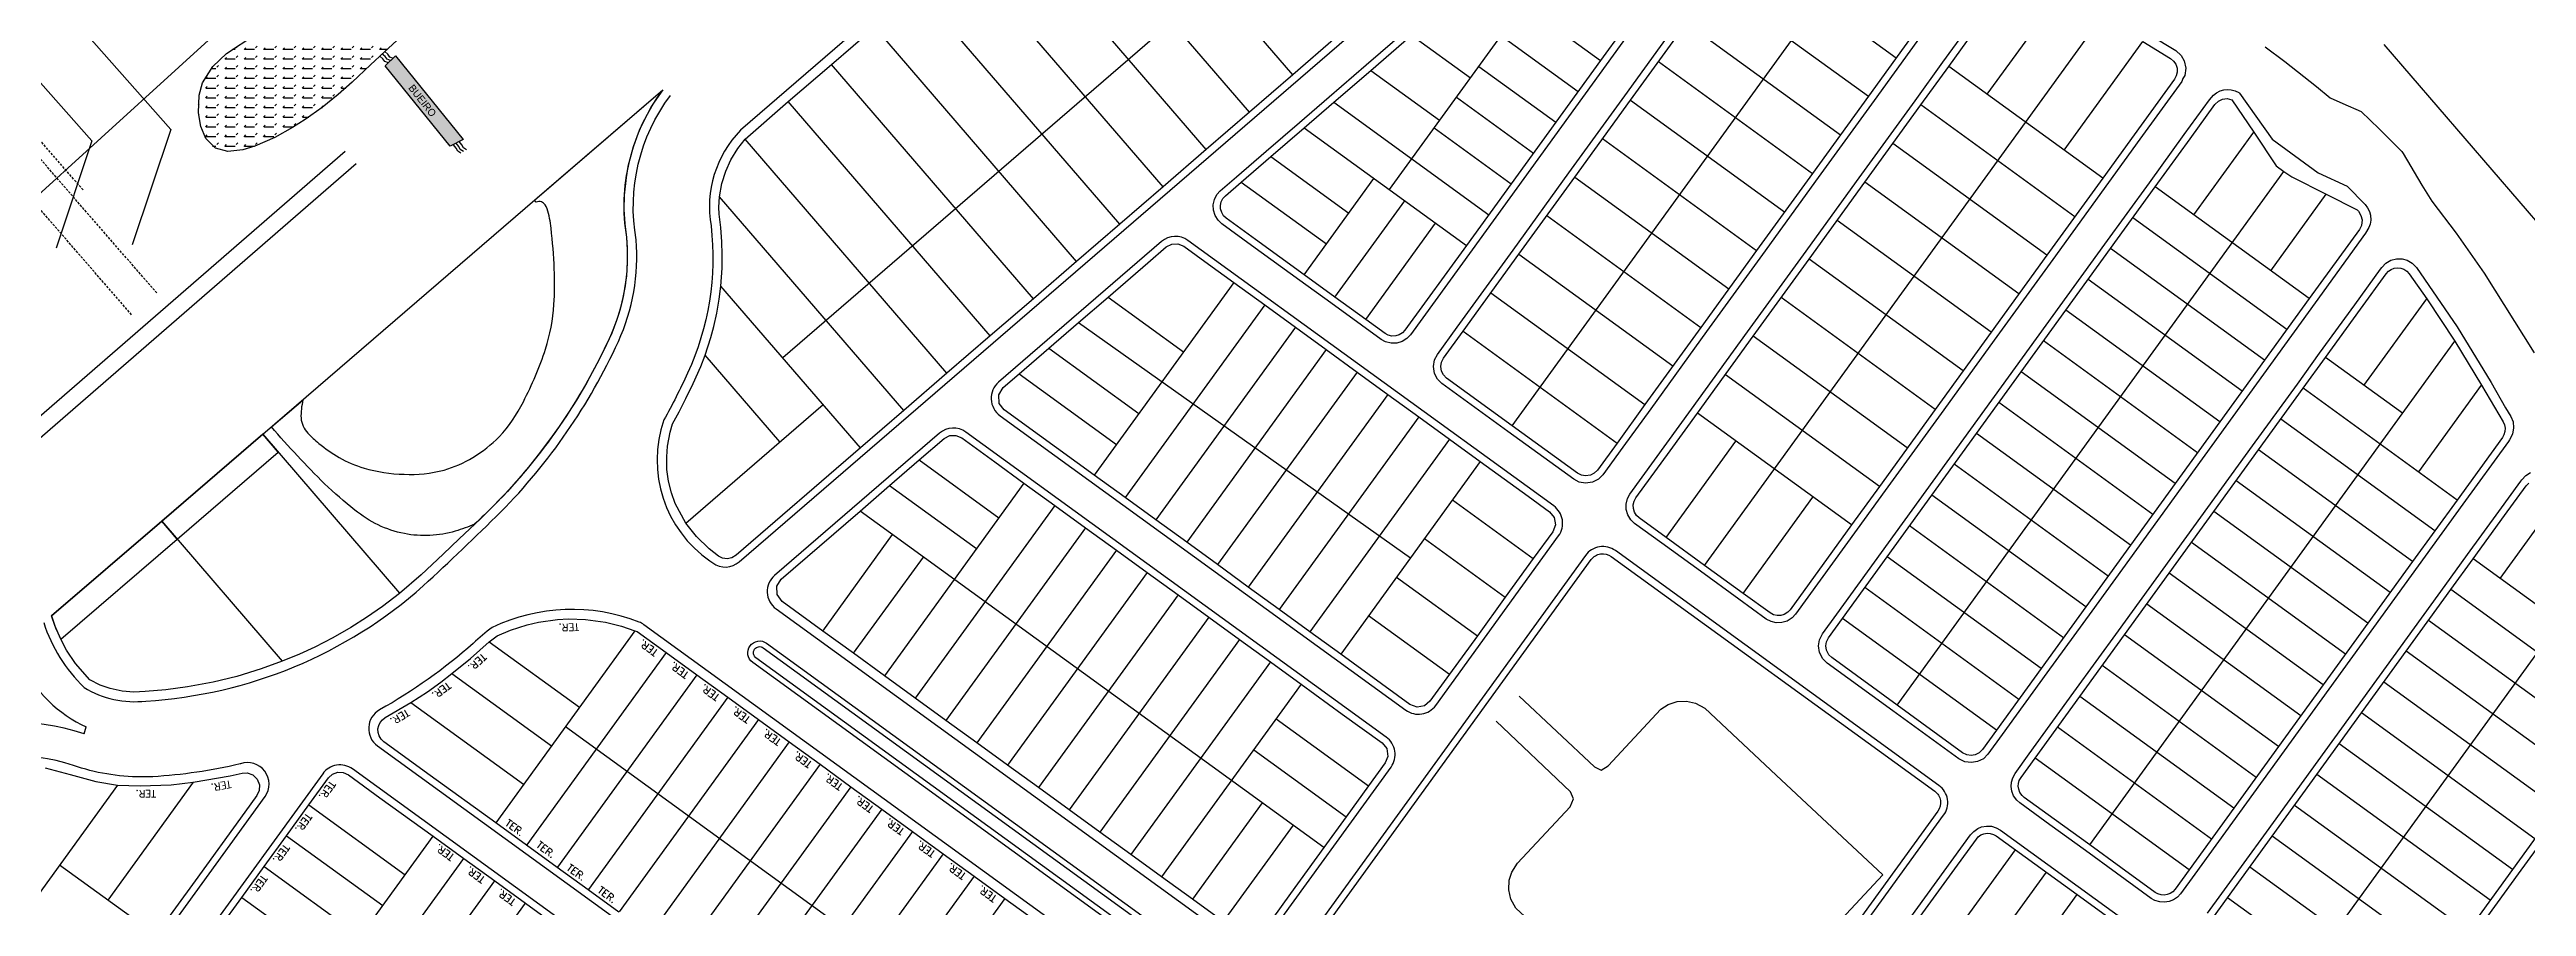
# Model space of a CAD drawing. Extents: x 714896 to 749292, y 8417558 to 8447149.
# Drawn here: x 742855 to 743376, y 8429331 to 8429511 of the extents above; entities that cross this region are included whole.
import ezdxf

# ---------------------------------------------------------------- set-up
doc = ezdxf.new("R2010")
doc.units = 0
doc.header["$MEASUREMENT"] = 0
doc.linetypes.add('DASHED', pattern=[0.75, 0.5, -0.25])
for name, color, linetype in [('LOTE', 7, 'CONTINUOUS'), ('MEIO_FIO', 24, 'CONTINUOUS'), ('QUADRA', 6, 'CONTINUOUS'), ('REFERENCIA', 7, 'CONTINUOUS'), ('TEXTO', 7, 'CONTINUOUS')]:
    doc.layers.add(name, color=color, linetype=linetype)
doc.styles.add('ROMANS', font='ROMANS.SHX', dxfattribs={"height": 1.5})

msp = doc.modelspace()

# ---------------------------------------------------------------- hatches: boundary and pattern name
at = {"layer": 'REFERENCIA'}
h = msp.add_hatch(dxfattribs=at)
h.set_pattern_fill('FLEX', color=120, scale=0.320111, style=0)
h.set_pattern_definition([(0, (267299.6797, 3032764.1924), (0, 2.03270599686), [2.0327059969, -2.0327059969]), (45, (267301.7124, 3032764.1924), (1e-16, 2.03270687486), [0.5081764992, -1.8583286323, 0.5081764992, -2.87468163076])])
edge = h.paths.add_edge_path()
edge.add_spline(control_points=[(742947.36, 8429553.66), (742943.17, 8429551.94), (742930.66, 8429546.82), (742916.49, 8429530.58), (742901.56, 8429515.19), (742884.27, 8429506.91), (742887.36, 8429486.18), (742911, 8429495.69), (742924.2, 8429510.69), (742944.41, 8429526.53), (742954.13, 8429538.17), (742960.96, 8429552.54), (742952.66, 8429553.22), (742947.36, 8429553.66)], knot_values=[0, 0, 0, 0, 21.065618, 62.808636, 97.665156, 123.870303, 143.746965, 166.475039, 213.391005, 248.864418, 280.887446, 291.313476, 309.789896, 309.789896, 309.789896, 309.789896], degree=3, periodic=0)
h.paths.add_polyline_path([(742920.22, 8429515.29), (742931.27, 8429524.93), (742929.69, 8429526.74), (742918.64, 8429517.1)], flags=24)
h = msp.add_hatch(dxfattribs=at)
h.set_pattern_fill('FLEX', color=24, scale=0.03, angle=-40.4462, style=0)
h.set_pattern_definition([(319.5538032801, (-5284521.3348, 2498589.5248), (0.12358377121, 0.1449734509955), [0.1905, -0.1905]), (4.5538032801, (-5284521.18983, 2498589.40121), (0.1235838245906, 0.1449735136153), [0.047625, -0.1741578, 0.047625, -0.2694078])])
h.paths.add_polyline_path([(742939.15, 8429490.84), (742941.86, 8429492.26), (742927.65, 8429509.85), (742925.51, 8429507.72)])
h.paths.add_polyline_path([(742929.72, 8429503.11), (742935.27, 8429496.06), (742937.09, 8429497.49), (742931.53, 8429504.54)], flags=24)

# ---------------------------------------------------------------- linework, layer by layer
at = {"layer": 'LOTE', "color": 253, "linetype": 'DASHED'}
for points in [[(742861.96, 8429481.67), (742522.05, 8429872.73)], [(742872.18, 8429455.44), (742514.88, 8429866.49)], [(742877.46, 8429460.02), (742520.17, 8429871.09)]]:
    msp.add_lwpolyline(points, dxfattribs=at)
at = {"layer": 'LOTE', "color": 7, "linetype": 'CONTINUOUS'}
for points, elevation in [([(743161.31, 8429577.68), (743009.08, 8429446.41)], 0.13), ([(743116.28, 8429505.84), (743073.83, 8429555.07)], 544.26), ([(743107.19, 8429498.01), (743064.74, 8429547.23)], 1088.39), ([(743098.11, 8429490.17), (743055.66, 8429539.39)], 544.26), ([(743089.02, 8429482.33), (743046.57, 8429531.56)], 544.26), ([(743079.93, 8429474.5), (743037.48, 8429523.72)], 544.26), ([(743136.6, 8429481.73), (743169.47, 8429527.06)], 2.11), ([(743204.91, 8429524.83), (743237.29, 8429501.34)], 1.05), ([(743262.29, 8429501.75), (743277.67, 8429522.95)], 2.11), ([(743149.81, 8429521.55), (743176.27, 8429502.37)], 1.05), ([(743164.78, 8429520.58), (743180.97, 8429508.84)], 1.05), ([(743202.87, 8429402.78), (743286.4, 8429517.95)], 1.05), ([(743070.84, 8429466.66), (743028.39, 8429515.88)], 544.26), ([(743141.25, 8429514.17), (743153.62, 8429505.2)], 1.05), ([(743199.04, 8429516.73), (743231.42, 8429493.25)], 1.05), ([(743278.48, 8429490), (743295.02, 8429512.82)], 2.11), ([(743061.75, 8429458.82), (743019.31, 8429508.05)], 544.26), ([(743155.38, 8429507.63), (743171.57, 8429495.89)], 1.05), ([(743193.17, 8429508.64), (743225.55, 8429485.15)], 1.05), ([(743286.58, 8429484.13), (743254.2, 8429507.62)], 1.05), ([(743132.69, 8429506.79), (743147.16, 8429496.3)], 1.05), ([(743052.67, 8429450.99), (743010.22, 8429500.21)], 544.26), ([(743124.91, 8429500.08), (743157.48, 8429476.46)], 1.05), ([(743150.69, 8429501.15), (743166.88, 8429489.41)], 1.05), ([(743187.3, 8429500.54), (743219.68, 8429477.06)], 1.05), ([(743280.71, 8429476.04), (743248.32, 8429499.52)], 1.05), ([(743043.58, 8429443.15), (743001.17, 8429492.33)], 0.13), ([(743118.69, 8429494.71), (743152.79, 8429469.98)], 1.05), ([(743145.99, 8429494.68), (743162.18, 8429482.94)], 1.05), ([(743181.43, 8429492.45), (743213.81, 8429468.96)], 1.05), ([(743274.83, 8429467.94), (743242.45, 8429491.43)], 1.05), ([(743305.7, 8429476.44), (743318.3, 8429493.81)], 2.11), ([(743111.68, 8429488.68), (743128.07, 8429476.79)], 1.05), ([(743175.56, 8429484.35), (743207.94, 8429460.87)], 1.05), ([(743268.96, 8429459.85), (743236.58, 8429483.33)], 1.05), ([(743243.35, 8429373.43), (743324.67, 8429485.56)], 1.05), ([(743329.99, 8429458.83), (743297.61, 8429482.31)], 1.05), ([(743034.49, 8429435.31), (742995.76, 8429480.23)], 0.13), ([(743169.69, 8429476.26), (743202.07, 8429452.77)], 1.05), ([(743325.29, 8429452.35), (743292.91, 8429475.83)], 1.05), ([(743321.89, 8429464.7), (743333.53, 8429480.74)], 2.11), ([(743131.63, 8429454.44), (743146.31, 8429474.68)], 1.05), ([(743263.09, 8429451.75), (743230.71, 8429475.24)], 1.05), ([(743163.82, 8429468.16), (743196.2, 8429444.68)], 1.05), ([(743257.22, 8429443.66), (743224.84, 8429467.14)], 1.05), ([(743320.59, 8429445.87), (743288.21, 8429469.36)], 1.05), ([(743025.4, 8429427.48), (742996.08, 8429461.48)], 0.13), ([(743315.9, 8429439.4), (743283.52, 8429462.88)], 1.05), ([(743077.45, 8429459.15), (743093.34, 8429447.63)], 0.13), ([(743157.95, 8429460.07), (743190.33, 8429436.58)], 1.05), ([(743251.35, 8429435.56), (743218.97, 8429459.05)], 1.05), ([(743311.2, 8429432.92), (743278.82, 8429456.41)], 1.05), ([(743341.48, 8429440.61), (743354.69, 8429458.82)], 2.11), ([(743071.22, 8429453.78), (743141.04, 8429404.39)], 0.13), ([(743152.08, 8429451.97), (743184.46, 8429428.49)], 1.05), ([(743245.48, 8429427.47), (743213.1, 8429450.95)], 1.05), ([(743306.5, 8429426.45), (743274.12, 8429449.93)], 1.05), ([(743283.82, 8429344.07), (743360.58, 8429449.91)], 2.11), ([(743008.48, 8429428.73), (742992.77, 8429446.94)], 0.13), ([(743065, 8429448.42), (743083.94, 8429434.68)], 0.13), ([(743349.58, 8429434.74), (743333.39, 8429446.48)], 1.05), ([(743058.77, 8429443.05), (743079.25, 8429428.2)], 0.13), ([(743239.61, 8429419.37), (743207.23, 8429442.85)], 1.05), ([(743301.81, 8429419.97), (743269.43, 8429443.45)], 1.05), ([(743361.07, 8429416.52), (743328.69, 8429440)], 1.05), ([(743353.02, 8429422.45), (743366.22, 8429440.66)], 2.11), ([(742988.68, 8429411.65), (743017.57, 8429436.56)], 0.13), ([(743233.74, 8429411.28), (743201.36, 8429434.76)], 1.05), ([(743297.11, 8429413.49), (743264.73, 8429436.98)], 1.05), ([(743194.78, 8429408.65), (743209.45, 8429428.89)], 1.05), ([(743292.41, 8429407.02), (743260.03, 8429430.5)], 1.05), ([(743356.37, 8429410.04), (743323.99, 8429433.53)], 1.05), ([(743037.76, 8429424.93), (743054.49, 8429412.8)], 0.13), ([(743287.72, 8429400.54), (743255.34, 8429424.02)], 1.05), ([(743351.68, 8429403.57), (743319.3, 8429427.05)], 1.05), ([(743059.78, 8429420.09), (743030.42, 8429379.61)], 0.13), ([(743031.54, 8429419.56), (743049.79, 8429406.32)], 0.13), ([(743346.98, 8429397.09), (743314.6, 8429420.57)], 1.05), ([(743066.25, 8429415.39), (743036.9, 8429374.91)], 0.13), ([(743149.84, 8429416.53), (743166.84, 8429404.2)], 0.13), ([(743210.97, 8429396.91), (743225.64, 8429417.15)], 1.05), ([(743283.02, 8429394.06), (743250.64, 8429417.55)], 1.05), ([(743342.28, 8429390.62), (743309.9, 8429414.1)], 1.05), ([(743370.14, 8429400.06), (743382.52, 8429417.14)], 1.05), ([(743017.47, 8429389), (743032.15, 8429409.24)], 0.13), ([(743072.73, 8429410.69), (743043.37, 8429370.22)], 0.13), ([(743143.97, 8429408.44), (743160.97, 8429396.11)], 0.13), ([(743278.32, 8429387.59), (743245.94, 8429411.07)], 1.05), ([(743023.94, 8429384.31), (743038.62, 8429404.54)], 0.13), ([(743079.2, 8429406), (743049.85, 8429365.52)], 0.13), ([(743273.63, 8429381.11), (743241.25, 8429404.6)], 1.05), ([(743337.59, 8429384.14), (743305.21, 8429407.62)], 1.05), ([(743400.9, 8429377.75), (743364.47, 8429404.17)], 1.05), ([(743085.68, 8429401.3), (743056.33, 8429360.82)], 0.13), ([(743138.1, 8429400.34), (743155.1, 8429388.01)], 0.13), ([(743268.93, 8429374.64), (743236.55, 8429398.12)], 1.05), ([(743332.89, 8429377.66), (743300.51, 8429401.15)], 1.05), ([(743396.2, 8429371.28), (743359.77, 8429397.7)], 1.05), ([(743092.16, 8429396.6), (743062.8, 8429356.13)], 0.13), ([(743328.19, 8429371.19), (743295.81, 8429394.67)], 1.05), ([(743098.63, 8429391.91), (743069.28, 8429351.43)], 0.13), ([(743132.23, 8429392.24), (743149.23, 8429379.92)], 0.13), ([(743264.23, 8429368.16), (743231.85, 8429391.64)], 1.05), ([(743323.5, 8429364.71), (743291.12, 8429388.19)], 1.05), ([(743326.32, 8429313.25), (743382.68, 8429390.96)], 1.05), ([(743391.51, 8429364.8), (743355.08, 8429391.22)], 1.05), ([(743105.11, 8429387.21), (743075.75, 8429346.73)], 0.13), ([(743111.58, 8429382.51), (743082.23, 8429342.04)], 0.13), ([(743386.81, 8429358.33), (743350.38, 8429384.74)], 1.05), ([(743318.8, 8429358.23), (743286.42, 8429381.72)], 1.05), ([(743382.11, 8429351.85), (743345.68, 8429378.27)], 1.05), ([(743314.1, 8429351.76), (743281.72, 8429375.24)], 1.05), ([(743377.42, 8429345.37), (743340.99, 8429371.79)], 1.05), ([(743112.78, 8429370.53), (743132.21, 8429356.44)], 0.13), ([(743309.41, 8429345.28), (743277.03, 8429368.77)], 1.05), ([(743108.08, 8429364.05), (743127.51, 8429349.96)], 0.13), ([(743304.71, 8429338.81), (743272.33, 8429362.29)], 1.05), ([(743372.72, 8429338.9), (743336.29, 8429365.32)], 1.05), ([(743368.02, 8429332.42), (743331.59, 8429358.84)], 1.05), ([(743109.86, 8429352.88), (743095.18, 8429332.64)], 0.13), ([(743363.33, 8429325.94), (743326.9, 8429352.36)], 1.05), ([(743116.34, 8429348.18), (743101.66, 8429327.95)], 0.13), ([(743358.63, 8429319.47), (743322.2, 8429345.89)], 1.05), ([(743238.88, 8429302.54), (743268.24, 8429343.02)], 1.05), ([(743245.36, 8429297.85), (743274.71, 8429338.32)], 1.05), ([(743353.93, 8429312.99), (743317.5, 8429339.41)], 1.05), ([(743251.84, 8429293.15), (743281.19, 8429333.63)], 1.05), ([(743349.24, 8429306.52), (743312.81, 8429332.93)], 1.05)]:
    msp.add_lwpolyline(points, dxfattribs=dict(at, elevation=elevation))
for points in [[(743162.4, 8429432.13), (743241.79, 8429541.61)], [(743210.78, 8429532.92), (743243.16, 8429509.44)], [(743105.46, 8429483.31), (743123.38, 8429470.31)], [(743118.68, 8429463.84), (743133.36, 8429484.07)], [(743125.16, 8429459.14), (743139.83, 8429479.38)], [(743103.91, 8429462.2), (743074.55, 8429421.72)], [(743110.38, 8429457.5), (743081.03, 8429417.03)], [(743116.86, 8429452.81), (743087.5, 8429412.33)], [(743123.33, 8429448.11), (743093.98, 8429407.63)], [(743129.81, 8429443.41), (743100.46, 8429402.94)], [(743136.29, 8429438.72), (743106.93, 8429398.24)], [(743142.76, 8429434.02), (743113.41, 8429393.54)], [(743149.24, 8429429.32), (743119.88, 8429388.85)], [(743155.71, 8429424.63), (743126.36, 8429384.15)], [(743122.81, 8429343.49), (743025.32, 8429414.19)], [(742977.99, 8429389.07), (742948.71, 8429348.69)], [(742947.35, 8429386.73), (742966.32, 8429372.98)], [(742984.54, 8429384.47), (742955.26, 8429344.1)], [(742939.5, 8429380.08), (742960.45, 8429364.88)], [(742991.01, 8429379.78), (742961.73, 8429339.4)], [(743118.06, 8429377.82), (743088.71, 8429337.34)], [(742930.85, 8429374), (742954.58, 8429356.79)], [(742997.49, 8429375.08), (742968.21, 8429334.7)], [(742963.38, 8429368.93), (743160.91, 8429225.68)], [(743003.97, 8429370.38), (742974.68, 8429330.01)], [(743010.44, 8429365.69), (742981.16, 8429325.31)], [(742869.23, 8429356.63), (742807.72, 8429271.82)], [(742885.09, 8429357.21), (742867.16, 8429332.48)], [(743016.92, 8429360.99), (742987.64, 8429320.61)], [(743023.39, 8429356.29), (742994.11, 8429315.92)], [(742909.44, 8429352.46), (742929.68, 8429337.79)], [(743029.87, 8429351.6), (743000.59, 8429311.22)], [(742904.74, 8429345.99), (742924.98, 8429331.31)], [(742906.2, 8429305.41), (742935.55, 8429345.88)], [(743036.35, 8429346.9), (743007.07, 8429306.52)], [(742912.67, 8429300.71), (742942.03, 8429341.19)], [(743042.82, 8429342.2), (743013.54, 8429301.83)], [(742877.28, 8429325.14), (742857.04, 8429339.82)], [(742900.05, 8429339.51), (742920.29, 8429324.83)], [(742919.15, 8429296.01), (742948.5, 8429336.49)], [(743049.3, 8429337.51), (743020.02, 8429297.13)], [(742895.35, 8429333.04), (742915.59, 8429318.36)], [(742925.62, 8429291.32), (742954.98, 8429331.79)], [(743055.78, 8429332.81), (743026.49, 8429292.43)]]:
    msp.add_lwpolyline(points, dxfattribs=at)
at = {"layer": 'LOTE', "color": 7}
msp.add_lwpolyline([(742983.84, 8429502.72, 0.10239), (742976.77, 8429487.61, 0.101542), (742976.2, 8429471.73, -0.131366), (742972.68, 8429450.63, -0.043318), (742962.07, 8429431.97, -0.043289), (742948.39, 8429415.42, -0.00188), (742944.29, 8429411.43, -0.019603), (742940.21, 8429409.97, -0.118101), (742929.52, 8429409.45, -0.123698), (742919.12, 8429414.42, -0.027696), (742912.76, 8429419.93, -0.023128), (742901.55, 8429431.92), (742908.2, 8429437.53, 0.071373), (742907.79, 8429433.71, 0.167943), (742909.23, 8429430.59, 0.032119), (742911.53, 8429428.42, 0.043695), (742915.81, 8429425.45, 0.057854), (742921.04, 8429423.23, 0.062275), (742929.46, 8429421.92, 0.080646), (742937.88, 8429422.82, 0.068476), (742943.91, 8429425.47, 0.06293), (742949.47, 8429429.81, 0.074442), (742954.53, 8429437.18, 0.040604), (742959.19, 8429448.23, 0.060949), (742960.96, 8429457.56, 0.025038), (742961.02, 8429465.08, 0.021154), (742960.35, 8429473.61, 0.050561), (742959.52, 8429477.72, 0.188888), (742958.38, 8429479.18, 0.196637), (742957.2, 8429479.08), (742956.85, 8429479.5), (742983.84, 8429502.72)], format="xyb", dxfattribs=at)
at = {"layer": 'LOTE', "color": 253, "elevation": 545.04}
for points in [[(742917.1, 8429489.77), (742693.69, 8429295.99)], [(742919.39, 8429487.12), (742695.99, 8429293.35)]]:
    msp.add_lwpolyline(points, dxfattribs=at)
at = {"layer": 'LOTE', "color": 7}
msp.add_lwpolyline([(742902.97, 8429426.59), (742899.73, 8429430.36), (742878.5, 8429412.1), (742881.75, 8429408.32)], close=True, dxfattribs=at)
for points in [[(742899.73, 8429430.36), (742928.46, 8429396.96)], [(742878.5, 8429412.1), (742903.86, 8429382.63)]]:
    msp.add_lwpolyline(points, dxfattribs=at)
msp.add_lwpolyline([(742881.75, 8429408.32), (742878.5, 8429412.1), (742855.35, 8429392.19, 0.042254), (742857.27, 8429387.26)], format="xyb", close=True, dxfattribs=at)
at = {"layer": 'LOTE', "color": 7, "linetype": 'CONTINUOUS'}
msp.add_lwpolyline([(743176.31, 8429257.99), (743003.44, 8429383.36, -0.414214), (743003.15, 8429385.18), (743003.15, 8429385.18, -0.414214), (743004.97, 8429385.47), (743177.84, 8429260.1, -0.414214), (743178.13, 8429258.28), (743178.13, 8429258.28, -0.414214)], format="xyb", close=True, dxfattribs=at)
msp.add_polyline3d([(743163.91, 8429375.29, 0.13), (743179.69, 8429360.44, 0.13), (743181.1, 8429359.76, 0.13), (743182.6, 8429360.69, 0.13), (743193.67, 8429372.55, 0.13), (743195.24, 8429373.59, 0.13), (743197.11, 8429374.16, 0.13), (743199.04, 8429374.26, 0.13), (743200.98, 8429373.82, 0.13), (743202.88, 8429372.81, 0.13), (743217.92, 8429358.73, -2.82), (743240.34, 8429337.75, 0.55), (743201.03, 8429295.63, 1.05), (743172.56, 8429322.09, 0.73), (743163.19, 8429330.8, 0.73), (743162.16, 8429332.66, 0.73), (743161.69, 8429334.62, 0.73), (743161.77, 8429336.62, 0.73), (743162.31, 8429338.37, 0.73), (743163.54, 8429340.2, 0.73), (743174.57, 8429352.07, 0.73), (743175.31, 8429353.75, 0.73), (743174.66, 8429355.22, 0.73), (743159.03, 8429370.07, 0.73)], dxfattribs=at)
at = {"layer": 'MEIO_FIO', "color": 24, "linetype": 'CONTINUOUS'}
msp.add_line((742862.17, 8429367.41), (742862.63, 8429368.85, -544.13), dxfattribs=at)
for points in [[(743181.94, 8429568.87, -0.076932), (743131.8, 8429602.44, 0.38074), (743125.81, 8429602.54), (743000.17, 8429494.19, 0.239713), (742993.98, 8429474.11, -0.137612), (742989.05, 8429443.15, -0.019371), (742984.08, 8429433.34, 0.337744), (742993.74, 8429403.74), (742994.35, 8429403.3, 0.347862), (742999.93, 8429403.53), (743182.98, 8429561.38, 0.544208)], [(743171.17, 8429415.27), (743094.26, 8429471.05, 0.347862), (743088.68, 8429470.81), (743054.44, 8429441.29, 0.483831), (743054.74, 8429434.24), (743140.05, 8429372.37, 0.414214), (743146.34, 8429373.37), (743172.17, 8429408.99, 0.414214)], [(743041.99, 8429430.55), (743007.36, 8429400.69, 0.483831), (743007.66, 8429393.64), (743104.53, 8429323.39, 0.414214), (743110.82, 8429324.39), (743136.94, 8429360.42, 0.414214), (743135.94, 8429366.7), (743047.57, 8429430.79, 0.347862)], [(743252.12, 8429356.56), (743184.12, 8429405.88, 0.414214), (743177.83, 8429404.88), (743116.48, 8429320.28, 0.414214), (743117.49, 8429314), (743137.09, 8429299.78), (743144.51, 8429298.1), (743154.23, 8429291.06), (743161.37, 8429282.17), (743185.49, 8429264.68, 0.414214), (743191.77, 8429265.68), (743253.12, 8429350.28, 0.414214)], [(742978.88, 8429390.87, 0.207386), (742947.98, 8429389.74, 0.038523), (742943.99, 8429386.4, -0.053822), (742924.31, 8429372.43, 0.547765), (742923.86, 8429364.86), (743142.92, 8429205.99, 0.414214), (743149.21, 8429206.99), (743175.33, 8429243.02, 0.414063), (743174.33, 8429249.3), (743146.55, 8429269.47), (743139.12, 8429271.16), (743129.41, 8429278.21), (743122.27, 8429287.1), (742979.88, 8429390.32, 0.063798)], [(743175.61, 8429257.02), (743002.74, 8429382.39, -0.414214), (743002.18, 8429385.88), (743002.18, 8429385.88, -0.414214), (743005.67, 8429386.44), (743178.54, 8429261.07, -0.414214), (743179.1, 8429257.58), (743179.1, 8429257.58, -0.414214)], [(742912.34, 8429359.01), (742886.5, 8429323.39, 0.414214), (742887.51, 8429317.11), (743107.7, 8429157.42, 0.414214), (743113.98, 8429158.42), (743139.81, 8429194.04, 0.414214), (743138.81, 8429200.33), (742918.62, 8429360.01, 0.414214)]]:
    msp.add_lwpolyline(points, format="xyb", close=True, dxfattribs=at)
at = {"layer": 'MEIO_FIO', "color": 24, "linetype": 'CONTINUOUS', "elevation": 1.05}
for points in [[(743191.57, 8429520.91), (743182.18, 8429507.96), (743172.79, 8429495.01), (743163.39, 8429482.06), (743154, 8429469.1), (743141.03, 8429451.21), (743140.29, 8429450.43), (743139.3, 8429449.83), (743138.17, 8429449.48), (743136.95, 8429449.45), (743135.79, 8429449.74), (743134.88, 8429450.24), (743130.75, 8429453.23), (743124.28, 8429457.93), (743117.8, 8429462.62), (743107.6, 8429470.02), (743101.34, 8429474.56), (743100.57, 8429475.29), (743099.96, 8429476.27), (743099.61, 8429477.41), (743099.57, 8429478.53), (743099.81, 8429479.65), (743100.35, 8429480.71), (743101.05, 8429481.49), (743104.48, 8429484.44), (743110.7, 8429489.81), (743117.71, 8429495.85), (743123.93, 8429501.22), (743131.71, 8429507.93), (743140.27, 8429515.31)], [(743250.25, 8429516.65), (743238.51, 8429500.46), (743226.77, 8429484.27), (743215.02, 8429468.08), (743203.28, 8429451.89), (743191.54, 8429435.7), (743185.67, 8429427.61), (743181.49, 8429421.84), (743180.57, 8429420.92), (743179.31, 8429420.28), (743177.84, 8429420.06), (743176.51, 8429420.29), (743175.37, 8429420.87), (743161.51, 8429430.92), (743147.65, 8429440.97), (743146.72, 8429441.92), (743146.11, 8429443.12), (743145.88, 8429444.59), (743146.1, 8429445.95), (743146.68, 8429447.09), (743150.86, 8429452.85), (743162.6, 8429469.04), (743174.34, 8429485.23), (743186.09, 8429501.42), (743197.83, 8429517.61)], [(743296.48, 8429514.27), (743301.91, 8429510.93), (743303.04, 8429509.93), (743303.71, 8429508.78), (743304.03, 8429507.25), (743303.82, 8429505.73), (743303.44, 8429505.05), (743303.18, 8429504.47), (743294.39, 8429492.35), (743287.79, 8429483.25), (743276.05, 8429467.06), (743264.31, 8429450.87), (743252.57, 8429434.68), (743240.82, 8429418.49), (743234.95, 8429410.4), (743221.98, 8429392.51), (743221.3, 8429391.77), (743220.21, 8429391.09), (743219.1, 8429390.77), (743217.94, 8429390.74), (743216.83, 8429391), (743215.84, 8429391.52), (743210.09, 8429395.69), (743201.99, 8429401.57), (743193.9, 8429407.44), (743188.15, 8429411.6), (743187.37, 8429412.34), (743186.74, 8429413.38), (743186.41, 8429414.52), (743186.38, 8429415.63), (743186.67, 8429416.84), (743187.17, 8429417.75), (743200.14, 8429435.64), (743211.89, 8429451.83), (743223.63, 8429468.02), (743235.37, 8429484.21), (743247.11, 8429500.4), (743252.98, 8429508.5), (743260.56, 8429518.95)], [(743320.71, 8429511.71), (743324.83, 8429508.68), (743331.48, 8429503.41), (743334.35, 8429500.98), (743337.07, 8429499.81), (743340.91, 8429498.15), (743344.65, 8429494.47), (743349.47, 8429489.73), (743349.72, 8429489.32), (743353.67, 8429482.66), (743355.74, 8429479.32), (743360.88, 8429472.57), (743366.77, 8429464.17), (743377.3, 8429447.47)], [(743308.6, 8429329.69), (743311.59, 8429333.82), (743320.99, 8429346.77), (743330.38, 8429359.72), (743339.77, 8429372.67), (743349.17, 8429385.63), (743358.56, 8429398.58), (743363.26, 8429405.05), (743369.84, 8429414.14), (743374.43, 8429420.46), (743374.67, 8429420.79), (743375.49, 8429421.65), (743376.5, 8429422.27)], [(743383.33, 8429350.97), (743373.93, 8429338.02), (743364.54, 8429325.06)], [(743389.39, 8429191.55), (743233.96, 8429304.27), (743233.36, 8429304.78), (743232.64, 8429305.76), (743232.27, 8429306.67), (743232.1, 8429307.73), (743232.18, 8429308.75), (743232.48, 8429309.73), (743232.96, 8429310.55), (743234.6, 8429312.82), (743258.79, 8429346.17), (743259.46, 8429346.91), (743260.31, 8429347.5), (743261.1, 8429347.83), (743262.13, 8429348.02), (743263.17, 8429347.97), (743264.15, 8429347.68), (743265.07, 8429347.17), (743267.87, 8429345.14), (743420.5, 8429234.45)]]:
    msp.add_lwpolyline(points, dxfattribs=at)
for points in [[(743315.3, 8429501.99), (743322.16, 8429492.32), (743331.88, 8429485.28), (743337.97, 8429482.47), (743341.71, 8429478.6), (743342.24, 8429477.89), (743342.62, 8429477.12), (743342.83, 8429476.34), (743342.9, 8429475.34), (743342.78, 8429474.5), (743342.53, 8429473.74), (743341.82, 8429472.58), (743331.2, 8429457.95), (743321.81, 8429444.99), (743312.42, 8429432.04), (743303.02, 8429419.09), (743293.63, 8429406.14), (743284.24, 8429393.18), (743274.84, 8429380.23), (743265.45, 8429367.28), (743262.44, 8429363.13), (743261.48, 8429362.18), (743260.21, 8429361.56), (743258.96, 8429361.36), (743257.58, 8429361.54), (743256.33, 8429362.16), (743242.47, 8429372.21), (743228.62, 8429382.26), (743227.73, 8429383.12), (743227.03, 8429384.49), (743226.83, 8429385.9), (743227.03, 8429387.17), (743227.63, 8429388.38), (743230.64, 8429392.52), (743240.03, 8429405.48), (743249.43, 8429418.43), (743258.82, 8429431.38), (743268.21, 8429444.33), (743277.61, 8429457.29), (743287, 8429470.24), (743296.39, 8429483.19), (743303.72, 8429493.3), (743309.01, 8429500.59), (743309.82, 8429501.56), (743310.45, 8429502.04), (743311.26, 8429502.45), (743312.01, 8429502.67), (743312.81, 8429502.75), (743313.6, 8429502.69), (743314.42, 8429502.47), (743315.15, 8429502.13)], [(743305.93, 8429337.93), (743302.94, 8429333.8), (743302.25, 8429333.07), (743301.46, 8429332.54), (743300.54, 8429332.17), (743299.57, 8429332.02), (743298.57, 8429332.08), (743297.52, 8429332.4), (743296.77, 8429332.83), (743289.49, 8429338.11), (743282.94, 8429342.86), (743275.47, 8429348.28), (743269.12, 8429352.88), (743268.5, 8429353.44), (743267.84, 8429354.36), (743267.45, 8429355.36), (743267.32, 8429356.35), (743267.38, 8429357.25), (743267.64, 8429358.15), (743268.13, 8429359.05), (743271.12, 8429363.17), (743280.51, 8429376.12), (743289.9, 8429389.07), (743318.08, 8429427.93), (743327.48, 8429440.88), (743332.17, 8429447.36), (743339.54, 8429457.52), (743344.97, 8429465.01), (743345.23, 8429465.36), (743346.1, 8429466.27), (743347.15, 8429466.88), (743348.29, 8429467.18), (743349.55, 8429467.17), (743350.59, 8429466.88), (743351.64, 8429466.27), (743352.52, 8429465.36), (743361.05, 8429452.88), (743368.21, 8429441.23), (743371.26, 8429435.88), (743372.35, 8429434.05), (743372.82, 8429432.91), (743372.95, 8429431.71), (743372.71, 8429430.34), (743372.1, 8429429.17), (743371.85, 8429428.83), (743362.29, 8429415.64), (743352.89, 8429402.69), (743343.5, 8429389.73), (743334.11, 8429376.78), (743324.71, 8429363.83), (743315.32, 8429350.88)]]:
    msp.add_lwpolyline(points, close=True, dxfattribs=at)
at = {"layer": 'MEIO_FIO', "color": 24, "linetype": 'CONTINUOUS'}
for points in [[(742853.7, 8429390.76, 0.122128), (742862.18, 8429377.15, 0.168147), (742875.18, 8429374.29, 0.168141), (742933.5, 8429398.48, 0.007611), (742949.8, 8429414.01, 0.086904), (742974.5, 8429449.8, 0.127502), (742978.25, 8429471.19, -0.207551), (742985.44, 8429501.52)], [(742829.17, 8429256.26), (742900.22, 8429354.22, 0.737564), (742895.06, 8429361.1), (742894.97, 8429361.07, -0.041319), (742876.62, 8429358.37), (742874.15, 8429358.35, -0.083644), (742859.94, 8429360.77, 0.201476), (742831.02, 8429358.71), (742797.19, 8429329.56, -0.021984), (742786.43, 8429321.48, -0.08207), (742766.84, 8429312.08), (742760.15, 8429306.32)]]:
    msp.add_lwpolyline(points, format="xyb", dxfattribs=at)
for centre, radius, start, end in [((742874.22, 8429394.14, -544.13), 27.82, 205.8131, 245.3904), ((742846.4, 8429318.47), 51.42, 72.1395, 110.2412)]:
    msp.add_arc(centre, radius, start, end, dxfattribs=at)
at = {"layer": 'QUADRA', "color": 6, "linetype": 'CONTINUOUS'}
msp.add_lwpolyline([(743590, 8430111), (743590, 8430111), (743590, 8430111), (743254, 8429827), (742963.72, 8429581.76), (742849.47, 8429477.75), (742848.64, 8429478.71), (742802.39, 8429531.91), (742795.09, 8429540.32), (742513, 8429864.85), (742395.12, 8429762.09), (742436.04, 8429715.16), (742375.25, 8429662.4), (742375.25, 8429662.4), (742030.99, 8430058.47)], dxfattribs=at)
at = {"layer": 'QUADRA', "elevation": 1.05}
for points in [[(743190.36, 8429521.79), (743180.97, 8429508.84), (743171.57, 8429495.89), (743162.18, 8429482.94), (743152.79, 8429469.98), (743152.79, 8429469.98), (743139.87, 8429452.18), (743139.33, 8429451.61), (743138.68, 8429451.2), (743137.93, 8429450.98), (743137.11, 8429450.95), (743136.34, 8429451.15), (743135.68, 8429451.51), (743131.63, 8429454.44), (743125.16, 8429459.14), (743118.68, 8429463.84), (743108.48, 8429471.23), (743102.3, 8429475.71), (743101.74, 8429476.24), (743101.34, 8429476.9), (743101.1, 8429477.66), (743101.08, 8429478.4), (743101.23, 8429479.14), (743101.6, 8429479.85), (743102.11, 8429480.41), (743105.46, 8429483.31), (743111.68, 8429488.68), (743118.69, 8429494.71), (743124.91, 8429500.08), (743132.69, 8429506.79), (743141.25, 8429514.17)], [(743249.04, 8429517.54), (743237.29, 8429501.34), (743225.55, 8429485.15), (743213.81, 8429468.96), (743202.07, 8429452.77), (743190.33, 8429436.58), (743184.46, 8429428.49), (743184.46, 8429428.49), (743180.35, 8429422.82), (743179.68, 8429422.15), (743178.85, 8429421.73), (743177.85, 8429421.58), (743176.99, 8429421.73), (743176.16, 8429422.15), (743162.4, 8429432.13), (743148.63, 8429442.11), (743147.95, 8429442.81), (743147.55, 8429443.59), (743147.39, 8429444.58), (743147.54, 8429445.48), (743147.97, 8429446.3), (743152.08, 8429451.97), (743163.82, 8429468.16), (743175.56, 8429484.35), (743187.3, 8429500.54), (743199.04, 8429516.73)], [(743295.02, 8429512.82), (743300.82, 8429509.25), (743301.45, 8429508.74), (743301.91, 8429508.07), (743302.19, 8429507.26), (743302.23, 8429506.42), (743302.03, 8429505.6), (743301.67, 8429504.94), (743293.18, 8429493.23), (743286.58, 8429484.13), (743274.83, 8429467.94), (743263.09, 8429451.75), (743251.35, 8429435.56), (743239.61, 8429419.37), (743233.74, 8429411.28), (743233.74, 8429411.28), (743220.82, 8429393.47), (743220.34, 8429392.94), (743219.59, 8429392.48), (743218.86, 8429392.26), (743218.09, 8429392.24), (743217.36, 8429392.41), (743216.63, 8429392.8), (743210.97, 8429396.91), (743202.87, 8429402.78), (743194.78, 8429408.65), (743189.11, 8429412.76), (743188.55, 8429413.29), (743188.12, 8429413.99), (743187.9, 8429414.75), (743187.88, 8429415.48), (743188.08, 8429416.29), (743188.44, 8429416.95), (743195.6, 8429426.82), (743201.36, 8429434.76), (743213.1, 8429450.95), (743224.84, 8429467.14), (743236.58, 8429483.33), (743248.32, 8429499.52), (743254.2, 8429507.62), (743261.78, 8429518.07)], [(743345.68, 8429512.19), (743379.7, 8429472.74)], [(743309.87, 8429328.89), (743312.81, 8429332.93), (743322.2, 8429345.89), (743331.59, 8429358.84), (743340.99, 8429371.79), (743350.38, 8429384.74), (743359.77, 8429397.7), (743364.47, 8429404.17), (743371.06, 8429413.26), (743375.58, 8429419.5), (743376.12, 8429420.07)], [(743382.11, 8429351.85), (743372.72, 8429338.9), (743363.33, 8429325.94)], [(743247.09, 8429327.48), (743255.46, 8429339.02), (743260, 8429345.29), (743260.39, 8429345.73), (743260.97, 8429346.15), (743261.56, 8429346.4), (743262.27, 8429346.52), (743262.93, 8429346.49), (743263.61, 8429346.28), (743264.19, 8429345.96), (743268.24, 8429343.02), (743281.19, 8429333.63), (743307.1, 8429314.84)]]:
    msp.add_lwpolyline(points, dxfattribs=at)
at = {"layer": 'QUADRA'}
for points in [[(743125.37, 8429513.68), (743116.28, 8429505.84), (743107.19, 8429498.01), (743098.11, 8429490.17), (743089.02, 8429482.33), (743079.93, 8429474.5), (743070.84, 8429466.66), (743061.75, 8429458.82), (743052.67, 8429450.99), (743043.58, 8429443.15), (743034.49, 8429435.31), (743025.4, 8429427.48), (743025.4, 8429427.48), (742999.25, 8429404.92), (742998.36, 8429404.39), (742997.4, 8429404.19), (742996.42, 8429404.32), (742995.55, 8429404.75), (742993.62, 8429406.23), (742990.93, 8429408.82), (742988.68, 8429411.65), (742986.47, 8429415.77), (742985.65, 8429418.03), (742985.05, 8429420.5), (742984.72, 8429422.96), (742984.66, 8429425.59), (742984.83, 8429427.84), (742985.38, 8429430.74), (742985.91, 8429432.52), (742987.29, 8429435.04), (742988.72, 8429437.82), (742990.23, 8429440.98), (742991.81, 8429444.57), (742992.77, 8429446.94), (742993.97, 8429450.63), (742994.61, 8429452.99), (742995.23, 8429455.77), (742995.73, 8429458.71), (742996.08, 8429461.48), (742996.3, 8429465.23), (742996.34, 8429468.07), (742996.25, 8429470.73), (742996.03, 8429473.78), (742995.71, 8429476.59), (742995.65, 8429478.06), (742995.76, 8429480.23), (742996.28, 8429483.04), (742997.1, 8429485.64), (742998.16, 8429487.96), (742999.61, 8429490.35), (743001.17, 8429492.33), (743010.22, 8429500.21), (743019.31, 8429508.05), (743028.39, 8429515.88)], [(743101.66, 8429327.95), (743095.18, 8429332.64), (743088.71, 8429337.34), (743082.23, 8429342.04), (743075.75, 8429346.73), (743069.28, 8429351.43), (743062.8, 8429356.13), (743056.33, 8429360.82), (743049.85, 8429365.52), (743043.37, 8429370.22), (743036.9, 8429374.91), (743030.42, 8429379.61), (743023.94, 8429384.31), (743017.47, 8429389), (743008.93, 8429395.19), (743007.86, 8429396.64), (743007.81, 8429398.44), (743008.73, 8429399.89), (743016.77, 8429406.83), (743025.32, 8429414.19), (743031.54, 8429419.56), (743037.76, 8429424.93), (743042.97, 8429429.42), (743044.2, 8429430.06), (743045.45, 8429430.1), (743046.69, 8429429.58), (743053.65, 8429424.52), (743059.78, 8429420.09), (743066.25, 8429415.39), (743072.73, 8429410.69), (743079.2, 8429406), (743085.68, 8429401.3), (743092.16, 8429396.6), (743098.63, 8429391.91), (743105.11, 8429387.21), (743111.58, 8429382.51), (743118.06, 8429377.82), (743126.68, 8429371.56), (743135.06, 8429365.49), (743136.03, 8429364.31), (743136.27, 8429362.67), (743135.73, 8429361.3), (743132.21, 8429356.44), (743127.51, 8429349.96), (743122.81, 8429343.49), (743122.81, 8429343.49), (743115.82, 8429333.85), (743109.9, 8429325.68)], [(742974.61, 8429329.91), (742968.14, 8429334.6), (742961.66, 8429339.3), (742955.18, 8429344), (742948.71, 8429348.69), (742934.97, 8429358.65), (742925.2, 8429365.74), (742924.62, 8429366.3), (742924.2, 8429367), (742924, 8429367.68), (742923.97, 8429368.42), (742924.13, 8429369.17), (742924.41, 8429369.75), (742924.89, 8429370.35), (742925.5, 8429370.8), (742930.85, 8429374), (742934.36, 8429376.23), (742937.21, 8429378.27), (742939.5, 8429380.08), (742943.39, 8429383.23), (742947.35, 8429386.73), (742949, 8429388.01), (742951.83, 8429389.2), (742955.33, 8429390.32), (742957.74, 8429390.87), (742961.68, 8429391.41), (742964, 8429391.53), (742967.6, 8429391.42), (742971.78, 8429390.85), (742975.17, 8429390.03), (742977.99, 8429389.07), (742978.45, 8429388.89), (742984.54, 8429384.47), (742991.01, 8429379.78), (742997.49, 8429375.08), (743003.97, 8429370.38), (743010.44, 8429365.69), (743016.92, 8429360.99), (743023.39, 8429356.29), (743029.87, 8429351.6), (743036.35, 8429346.9), (743042.82, 8429342.2), (743049.3, 8429337.51), (743055.78, 8429332.81), (743062.25, 8429328.11)], [(742854.03, 8429360.22), (742859.29, 8429358.88), (742864.64, 8429357.36), (742869.23, 8429356.63), (742873.98, 8429356.44), (742880.5, 8429356.68), (742885.09, 8429357.21), (742892.89, 8429358.59), (742895.42, 8429359.12), (742896.48, 8429359.17), (742897.64, 8429358.75), (742898.59, 8429357.84), (742899.04, 8429356.69), (742899, 8429355.5), (742898.52, 8429354.44), (742895.98, 8429350.94), (742885.51, 8429336.5), (742877.28, 8429325.14), (742870.23, 8429315.43), (742863.19, 8429305.72), (742856.14, 8429296), (742849.1, 8429286.29)], [(742890.65, 8429326.56), (742895.35, 8429333.04), (742900.05, 8429339.51), (742904.74, 8429345.99), (742909.44, 8429352.46), (742913.55, 8429358.13), (742914.44, 8429358.94), (742915.54, 8429359.34), (742916.65, 8429359.29), (742917.74, 8429358.8), (742924.38, 8429353.98), (742935.55, 8429345.88), (742942.03, 8429341.19), (742948.5, 8429336.49), (742954.98, 8429331.79), (742961.45, 8429327.1)]]:
    msp.add_lwpolyline(points, dxfattribs=at)
for points in [[(742983.84, 8429502.7), (742981.89, 8429499.86), (742980.19, 8429496.87), (742978.91, 8429494.13), (742977.64, 8429490.72), (742976.53, 8429486.58), (742976.12, 8429484.3), (742975.72, 8429480.55), (742975.66, 8429477.58), (742975.83, 8429474.51), (742976.2, 8429471.73), (742976.36, 8429469.41), (742976.39, 8429467.06), (742976.27, 8429464.58), (742975.92, 8429461.49), (742975.47, 8429459.05), (742974.86, 8429456.63), (742974.11, 8429454.21), (742973.1, 8429451.59), (742972, 8429449.18), (742970.44, 8429446.01), (742969.02, 8429443.31), (742967.58, 8429440.73), (742965.68, 8429437.52), (742964.05, 8429434.94), (742962.07, 8429431.97), (742960.6, 8429429.9), (742957.94, 8429426.35), (742955.33, 8429423.09), (742952.72, 8429420.06), (742950.71, 8429417.85), (742948.39, 8429415.42), (742945.49, 8429412.59), (742941.07, 8429408.33), (742937.7, 8429405.13), (742933.02, 8429400.83), (742928.46, 8429396.85), (742924.93, 8429394.15), (742921.57, 8429391.82), (742918.27, 8429389.74), (742914.47, 8429387.56), (742910.69, 8429385.62), (742907.46, 8429384.12), (742903.86, 8429382.63), (742899.42, 8429381.02), (742894.3, 8429379.46), (742889.31, 8429378.24), (742883.93, 8429377.24), (742879.38, 8429376.65), (742875, 8429376.29), (742872.62, 8429376.16), (742870.16, 8429376.35), (742867.67, 8429376.89), (742865.56, 8429377.65), (742863.41, 8429378.74), (742860.4, 8429382.17), (742858.5, 8429385), (742857.2, 8429387.4), (742856.04, 8429390.14), (742855.35, 8429392.19), (742878.5, 8429412.1), (742899.73, 8429430.36), (742962, 8429483.93), (742983.84, 8429502.7)], [(743149.23, 8429379.92), (743145.12, 8429374.25), (743143.97, 8429373.3), (743142.44, 8429373.02), (743140.93, 8429373.58), (743126.36, 8429384.15), (743119.88, 8429388.85), (743113.41, 8429393.54), (743106.93, 8429398.24), (743100.46, 8429402.94), (743093.98, 8429407.63), (743087.5, 8429412.33), (743081.03, 8429417.03), (743074.55, 8429421.72), (743063.03, 8429430.08), (743055.62, 8429435.45), (743054.58, 8429436.81), (743054.47, 8429438.62), (743055.42, 8429440.15), (743058.77, 8429443.05), (743065, 8429448.42), (743071.22, 8429453.78), (743077.45, 8429459.15), (743085.81, 8429466.36), (743089.66, 8429469.68), (743090.84, 8429470.3), (743092.15, 8429470.36), (743093.38, 8429469.84), (743098.58, 8429466.06), (743103.91, 8429462.2), (743110.38, 8429457.5), (743116.86, 8429452.81), (743123.33, 8429448.11), (743129.81, 8429443.41), (743136.29, 8429438.72), (743142.76, 8429434.02), (743149.24, 8429429.32), (743155.71, 8429424.63), (743165.74, 8429417.35), (743170.29, 8429414.06), (743171.26, 8429412.87), (743171.51, 8429411.3), (743170.95, 8429409.87), (743166.84, 8429404.2), (743160.97, 8429396.11), (743155.1, 8429388.01), (743149.23, 8429379.92)]]:
    msp.add_lwpolyline(points, close=True, dxfattribs=at)
at = {"layer": 'QUADRA', "elevation": 1.05}
for points in [[(743333.53, 8429480.74), (743340.03, 8429477.47), (743340.31, 8429477.17), (743340.86, 8429476.32), (743341.1, 8429475.35), (743340.96, 8429474.21), (743340.53, 8429473.37), (743329.99, 8429458.83), (743320.59, 8429445.87), (743311.2, 8429432.92), (743301.81, 8429419.97), (743292.41, 8429407.02), (743283.02, 8429394.06), (743273.63, 8429381.11), (743264.23, 8429368.16), (743261.3, 8429364.11), (743260.6, 8429363.42), (743259.75, 8429363), (743258.94, 8429362.87), (743258.02, 8429363), (743257.11, 8429363.44), (743243.35, 8429373.43), (743229.59, 8429383.41), (743228.96, 8429384.02), (743228.48, 8429384.95), (743228.35, 8429385.89), (743228.48, 8429386.71), (743228.92, 8429387.6), (743231.85, 8429391.64), (743241.25, 8429404.6), (743250.64, 8429417.55), (743260.03, 8429430.5), (743269.43, 8429443.45), (743278.82, 8429456.41), (743288.21, 8429469.36), (743297.61, 8429482.31), (743304.94, 8429492.42), (743310.15, 8429499.61), (743310.89, 8429500.32), (743311.75, 8429500.73), (743312.75, 8429500.84), (743313.73, 8429500.61), (743318.3, 8429493.81), (743323.05, 8429486.73), (743324.67, 8429485.56), (743326.29, 8429484.39), (743333.53, 8429480.74)], [(743304.71, 8429338.81), (743301.78, 8429334.76), (743301.27, 8429334.22), (743300.75, 8429333.87), (743300.14, 8429333.63), (743299.5, 8429333.52), (743298.84, 8429333.56), (743298.12, 8429333.78), (743297.59, 8429334.09), (743290.37, 8429339.32), (743283.82, 8429344.07), (743276.35, 8429349.49), (743270.06, 8429354.05), (743269.62, 8429354.44), (743269.17, 8429355.08), (743268.92, 8429355.74), (743268.82, 8429356.4), (743268.87, 8429356.99), (743269.03, 8429357.58), (743269.39, 8429358.24), (743272.33, 8429362.29), (743281.72, 8429375.24), (743291.12, 8429388.19), (743300.51, 8429401.15), (743309.9, 8429414.1), (743319.3, 8429427.05), (743328.69, 8429440), (743333.39, 8429446.48), (743340.76, 8429456.64), (743346.13, 8429464.06), (743346.61, 8429464.57), (743347.21, 8429464.97), (743347.86, 8429465.21), (743348.56, 8429465.29), (743349.25, 8429465.21), (743349.85, 8429465), (743350.49, 8429464.6), (743350.99, 8429464.05), (743354.69, 8429458.82), (743360.58, 8429449.91), (743366.22, 8429440.66), (743370.73, 8429432.94), (743371.01, 8429432.34), (743371.15, 8429431.63), (743371.11, 8429430.89), (743370.92, 8429430.24), (743370.59, 8429429.64), (743361.07, 8429416.52), (743351.68, 8429403.57), (743342.28, 8429390.62), (743332.89, 8429377.66), (743323.5, 8429364.71), (743314.1, 8429351.76), (743304.71, 8429338.81)]]:
    msp.add_lwpolyline(points, close=True, dxfattribs=at)
at = {"layer": 'QUADRA'}
msp.add_lwpolyline([(743186.66, 8429266.3), (743162.84, 8429283.59), (743153.34, 8429296.67), (743150.11, 8429299.02), (743134.51, 8429304.16), (743118.67, 8429315.62, -0.414638), (743117.99, 8429319.81), (743179.05, 8429404, -0.414214), (743183.24, 8429404.66), (743251.24, 8429355.35, -0.414214), (743251.91, 8429351.16), (743190.85, 8429266.97, -0.414343)], format="xyb", close=True, dxfattribs=at)
at = {"layer": 'REFERENCIA', "color": 24}
for points in [[(742899.36, 8429647.52), (742919.57, 8429633.37), (742828.56, 8429552.89), (742880.39, 8429494.35), (742872.31, 8429470.12)], [(742892.48, 8429637.69), (742901.9, 8429631.09), (742811.44, 8429551.11), (742863.79, 8429491.98), (742856.28, 8429469.46)], [(742925.51, 8429507.72), (742927.65, 8429509.85), (742941.86, 8429492.26), (742939.15, 8429490.84), (742925.51, 8429507.72)]]:
    msp.add_lwpolyline(points, dxfattribs=at)
at = {"layer": 'REFERENCIA', "color": 120, "linetype": 'CONTINUOUS'}
msp.add_lwpolyline([(742927.92, 8429513.04), (742925.25, 8429510.59), (742922.4, 8429507.92), (742918.52, 8429504.29), (742915.63, 8429501.73), (742912.2, 8429498.96), (742912.2, 8429498.96), (742908.66, 8429496.44), (742906.01, 8429494.77), (742902.28, 8429492.71), (742898.08, 8429490.85), (742895.53, 8429490.09), (742892.42, 8429489.77), (742889.81, 8429490.47), (742887.81, 8429492.46), (742886.72, 8429495.02), (742886.22, 8429497.84), (742886.37, 8429501.58), (742887.07, 8429504.14), (742889.22, 8429507.63), (742892.13, 8429510.32), (742898.07, 8429514.27)], dxfattribs=at)
at = {"layer": 'REFERENCIA', "color": 120}
for points in [[(742926.16, 8429508.4), (742925.44, 8429508.67), (742924.99, 8429509.24), (742924.99, 8429509.24), (742924.34, 8429509.8)], [(742926.63, 8429508.87), (742925.9, 8429509.14), (742925.46, 8429509.71), (742925.46, 8429509.71), (742924.8, 8429510.27)], [(742927.2, 8429509.31), (742926.48, 8429509.58), (742926.04, 8429510.16), (742926.04, 8429510.16), (742925.38, 8429510.72)], [(742941.94, 8429489.77), (742941.28, 8429490.17), (742940.95, 8429490.82), (742940.95, 8429490.82), (742940.41, 8429491.49)], [(742942.59, 8429490.1), (742941.93, 8429490.49), (742941.6, 8429491.14), (742941.6, 8429491.14), (742941.06, 8429491.82)], [(742941.4, 8429489.4), (742940.74, 8429489.79), (742940.41, 8429490.44), (742940.41, 8429490.44), (742939.87, 8429491.12)]]:
    msp.add_lwpolyline(points, dxfattribs=at)

# ---------------------------------------------------------------- texts
at = {"layer": 'TEXTO'}
msp.add_text('BUEIRO', height=1.539, rotation=308.2348, dxfattribs=at).set_placement((742930.26, 8429503.05))
at = {"layer": 'TEXTO', "style": 'ROMANS'}
for rotation, p in [(181.7262, (742966.22, 8429390.6)), (222.4742, (742945.9, 8429384.44)), (143.8203, (742982.99, 8429384.84)), (143.8203, (742989.47, 8429380.14)), (216.1963, (742938.57, 8429378.38)), (143.8203, (742995.95, 8429375.44)), (210.962, (742930, 8429372.66)), (143.8203, (743002.42, 8429370.75)), (143.8203, (743008.9, 8429366.05)), (143.8203, (743015.37, 8429361.35)), (190.2682, (742892.95, 8429357.59)), (233.8203, (742913.94, 8429357.68)), (143.8203, (743021.85, 8429356.66)), (180.4434, (742877.29, 8429355.6)), (143.8203, (743028.33, 8429351.96)), (233.8203, (742908.98, 8429350.84)), (323.8203, (742950.55, 8429348.33)), (143.8203, (743034.8, 8429347.26)), (233.8203, (742904.28, 8429344.36)), (143.8203, (742940.16, 8429341.85)), (323.8203, (742957.1, 8429343.73)), (143.8203, (743041.28, 8429342.57)), (233.8203, (742899.59, 8429337.88)), (143.8203, (742946.64, 8429337.15)), (323.8203, (742963.5, 8429338.94)), (323.8203, (742969.98, 8429334.24)), (143.8203, (743047.75, 8429337.87)), (143.8203, (743054.23, 8429333.17)), (143.8203, (742953.11, 8429332.46))]:
    msp.add_text('TER.', height=1.502, rotation=rotation, dxfattribs=at).set_placement(p)

doc.saveas('drawing.dxf')
